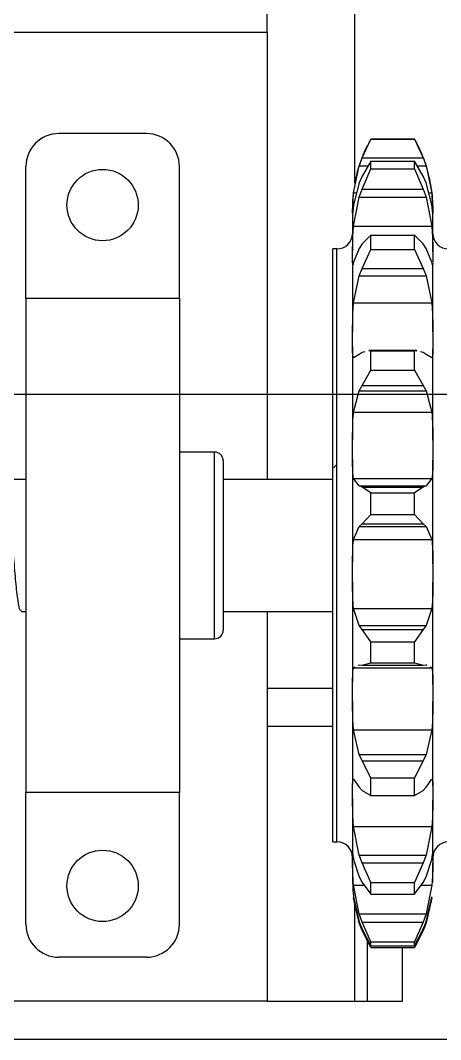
# Model space of a CAD drawing. Header units: millimetres. Extents: x -2889 to 8174, y 2447 to 8478.
# Drawn here: x 1626.42 to 1630.26, y 3376.07 to 3385.35 of the extents above; entities that cross this region are included whole.
import ezdxf

# ---------------------------------------------------------------- set-up
doc = ezdxf.new("R2010")
doc.units = ezdxf.units.MM

msp = doc.modelspace()

# ---------------------------------------------------------------- linework, layer by layer
at = {"color": 7, "linetype": 'Continuous', "lineweight": 25}
for p, q in [((1628.6739, 3385.2412), (1628.6739, 3390.0155)), ((1629.4739, 3383.8647), (1629.4739, 3387.1418)), ((1606.6739, 3385.2412), (1628.6739, 3385.2412)), ((1628.6739, 3385.2412), (1628.6739, 3381.1655)), ((1627.5739, 3384.3155), (1626.7739, 3384.3155)), ((1629.5398, 3384.0965), (1629.6189, 3384.265)), ((1630.0187, 3384.2655), (1629.6189, 3384.2655)), ((1629.6189, 3384.265), (1629.6189, 3384.2655)), ((1629.6189, 3384.265), (1630.0187, 3384.265)), ((1630.0187, 3384.265), (1630.0187, 3384.2655)), ((1630.0187, 3384.265), (1630.0977, 3384.0965)), ((1629.5143, 3384.0238), (1629.5398, 3384.0965)), ((1629.5398, 3384.0965), (1630.0977, 3384.0965)), ((1629.6189, 3384.0637), (1629.5398, 3383.9296)), ((1629.6189, 3383.9942), (1629.6189, 3384.0637)), ((1629.6189, 3384.0637), (1630.0187, 3384.0637)), ((1630.0187, 3383.9942), (1630.0187, 3384.0637)), ((1630.0977, 3383.9296), (1630.0187, 3384.0637)), ((1630.0977, 3384.0965), (1630.1232, 3384.0238)), ((1626.4739, 3382.8155), (1626.4739, 3384.0155)), ((1627.8739, 3382.8155), (1627.8739, 3384.0155)), ((1629.4622, 3383.7765), (1629.5143, 3384.0238)), ((1629.5398, 3383.8113), (1629.6189, 3383.9942)), ((1629.6189, 3383.9942), (1630.0187, 3383.9942)), ((1630.0187, 3383.9942), (1630.0977, 3383.8113)), ((1630.1232, 3384.0238), (1630.1754, 3383.7765)), ((1629.5143, 3383.8673), (1629.4622, 3383.6675)), ((1629.5398, 3383.9296), (1629.5143, 3383.8673)), ((1630.1232, 3383.8673), (1630.0977, 3383.9296)), ((1630.1754, 3383.6675), (1630.1232, 3383.8673)), ((1629.5143, 3383.737), (1629.5398, 3383.8113)), ((1629.5398, 3383.8113), (1630.0977, 3383.8113)), ((1630.0977, 3383.8113), (1630.1232, 3383.737)), ((1629.4622, 3383.4717), (1629.5143, 3383.737)), ((1629.5143, 3383.737), (1630.1232, 3383.737)), ((1630.1232, 3383.737), (1630.1754, 3383.4717)), ((1629.4537, 3383.6392), (1629.4537, 3383.6085)), ((1629.4537, 3383.6085), (1629.4537, 3383.5952)), ((1630.1839, 3383.6094), (1630.1839, 3383.6392)), ((1630.1839, 3383.5984), (1630.1839, 3383.6094)), ((1629.4537, 3383.5722), (1629.4537, 3383.2486)), ((1630.1839, 3383.2386), (1630.1839, 3383.5787)), ((1629.4622, 3383.4717), (1630.1754, 3383.4717)), ((1629.5398, 3383.312), (1629.5143, 3383.269)), ((1629.6189, 3383.3921), (1629.5398, 3383.312)), ((1629.6189, 3383.2603), (1629.6189, 3383.3921)), ((1629.6189, 3383.3921), (1630.0187, 3383.3921)), ((1630.0187, 3383.2603), (1630.0187, 3383.3921)), ((1630.0977, 3383.312), (1630.0187, 3383.3921)), ((1630.1232, 3383.269), (1630.0977, 3383.312)), ((1629.3098, 3383.2655), (1629.2739, 3383.2655)), ((1629.2739, 3381.0909), (1629.2739, 3383.2655)), ((1629.4538, 3383.1476), (1629.4538, 3383.2202)), ((1629.5143, 3383.269), (1629.4622, 3383.1457)), ((1629.5398, 3383.0877), (1629.6189, 3383.2603)), ((1629.6189, 3383.2603), (1630.0187, 3383.2603)), ((1630.0187, 3383.2603), (1630.0977, 3383.0877)), ((1630.1754, 3383.1457), (1630.1232, 3383.269)), ((1630.1838, 3383.2202), (1630.1838, 3383.1476)), ((1629.4537, 3383.1528), (1629.4537, 3382.5114)), ((1629.4537, 3383.1397), (1629.4538, 3383.1476)), ((1630.1839, 3382.51), (1630.1839, 3383.1378)), ((1629.5143, 3383.0218), (1629.5398, 3383.0877)), ((1629.5398, 3383.0877), (1630.0977, 3383.0877)), ((1630.0977, 3383.0877), (1630.1232, 3383.0218)), ((1629.4622, 3382.7744), (1629.5143, 3383.0218)), ((1629.5143, 3383.0218), (1630.1232, 3383.0218)), ((1630.1232, 3383.0218), (1630.1754, 3382.7744)), ((1627.8739, 3382.8155), (1626.4739, 3382.8155)), ((1626.4739, 3382.8155), (1626.4739, 3378.3155)), ((1627.8739, 3382.8155), (1627.8739, 3378.3155)), ((1629.4622, 3382.7744), (1630.1754, 3382.7744)), ((1629.4538, 3382.3802), (1629.4538, 3382.4914)), ((1630.1838, 3382.4914), (1630.1838, 3382.3802)), ((1629.4537, 3382.3778), (1629.4537, 3381.5238)), ((1629.5143, 3382.3055), (1629.4622, 3382.2754)), ((1629.5398, 3382.3235), (1629.5143, 3382.3055)), ((1629.5657, 3382.3285), (1629.5398, 3382.3235)), ((1630.0375, 3382.3403), (1629.6001, 3382.3403)), ((1629.6189, 3382.3387), (1629.6001, 3382.3351)), ((1629.6189, 3382.1624), (1629.6189, 3382.3387)), ((1629.6189, 3382.3387), (1630.0187, 3382.3387)), ((1630.0187, 3382.1624), (1630.0187, 3382.3387)), ((1630.0375, 3382.3351), (1630.0187, 3382.3387)), ((1630.0977, 3382.3235), (1630.0718, 3382.3285)), ((1630.1232, 3382.3055), (1630.0977, 3382.3235)), ((1630.1754, 3382.2754), (1630.1232, 3382.3055)), ((1630.1839, 3381.5253), (1630.1839, 3382.3565)), ((1629.5398, 3382.0234), (1629.6189, 3382.1624)), ((1629.6189, 3382.1624), (1630.0187, 3382.1624)), ((1630.0187, 3382.1624), (1630.0977, 3382.0234)), ((1629.5143, 3381.9749), (1629.5398, 3382.0234)), ((1629.5398, 3382.0234), (1630.0977, 3382.0234)), ((1630.0977, 3382.0234), (1630.1232, 3381.9749)), ((1629.4622, 3381.7787), (1629.5143, 3381.9749)), ((1629.5143, 3381.9749), (1630.1232, 3381.9749)), ((1630.1232, 3381.9749), (1630.1754, 3381.7787)), ((1629.4622, 3381.7787), (1630.1754, 3381.7787)), ((1629.4538, 3381.3677), (1629.4538, 3381.5024)), ((1630.1838, 3381.5024), (1630.1838, 3381.3677)), ((1628.1939, 3381.4155), (1627.8739, 3381.4155)), ((1628.2739, 3381.3355), (1628.2739, 3380.6017)), ((1629.3023, 3381.2965), (1629.2781, 3381.273)), ((1629.4537, 3381.3499), (1629.4537, 3380.4148)), ((1630.1839, 3380.3968), (1630.1839, 3381.3433)), ((1629.5143, 3381.1071), (1629.4622, 3381.1742)), ((1629.4622, 3381.1742), (1630.1754, 3381.1742)), ((1630.1754, 3381.1742), (1630.1232, 3381.1071)), ((1626.4739, 3381.1655), (1626.28, 3381.1655)), ((1629.2739, 3381.1655), (1628.2739, 3381.1655)), ((1629.2739, 3377.8655), (1629.2739, 3381.0909)), ((1629.5398, 3381.0975), (1629.5143, 3381.1071)), ((1629.5143, 3381.1071), (1630.1232, 3381.1071)), ((1629.6189, 3381.0458), (1629.5398, 3381.0975)), ((1629.5398, 3381.0975), (1630.0977, 3381.0975)), ((1630.0977, 3381.0975), (1630.0187, 3381.0458)), ((1630.1232, 3381.1071), (1630.0977, 3381.0975)), ((1629.6189, 3380.8489), (1629.6189, 3381.0458)), ((1629.6189, 3381.0458), (1630.0187, 3381.0458)), ((1630.0187, 3380.8489), (1630.0187, 3381.0458)), ((1629.5398, 3380.7622), (1629.6189, 3380.8489)), ((1629.6189, 3380.8489), (1630.0187, 3380.8489)), ((1630.0187, 3380.8489), (1630.0977, 3380.7622)), ((1629.4622, 3380.6192), (1629.5143, 3380.7377)), ((1629.5143, 3380.7377), (1629.5398, 3380.7622)), ((1629.5143, 3380.7377), (1630.1232, 3380.7377)), ((1629.5398, 3380.7622), (1630.0977, 3380.7622)), ((1630.0977, 3380.7622), (1630.1232, 3380.7377)), ((1630.1232, 3380.7377), (1630.1754, 3380.6192)), ((1629.4622, 3380.6192), (1630.1754, 3380.6192)), ((1628.2739, 3380.6017), (1628.2739, 3379.7955)), ((1629.4538, 3380.2468), (1629.4538, 3380.3869)), ((1630.1838, 3380.3869), (1630.1838, 3380.2468)), ((1629.4537, 3380.235), (1629.4537, 3379.3237)), ((1630.1839, 3379.3016), (1630.1839, 3380.2311)), ((1626.43, 3379.9655), (1626.4739, 3379.9655)), ((1628.2739, 3379.9655), (1629.2739, 3379.9655)), ((1628.6739, 3379.9655), (1628.6739, 3376.4155)), ((1629.5143, 3379.8355), (1629.4622, 3379.9908)), ((1629.4622, 3379.9908), (1630.1754, 3379.9908)), ((1630.1754, 3379.9908), (1630.1232, 3379.8355)), ((1629.5398, 3379.7998), (1629.5143, 3379.8355)), ((1629.5143, 3379.8355), (1630.1232, 3379.8355)), ((1629.6189, 3379.6881), (1629.5398, 3379.7998)), ((1629.5398, 3379.7998), (1630.0977, 3379.7998)), ((1630.0977, 3379.7998), (1630.0187, 3379.6881)), ((1630.1232, 3379.8355), (1630.0977, 3379.7998)), ((1627.8739, 3379.7155), (1628.1939, 3379.7155)), ((1629.6189, 3379.4971), (1629.6189, 3379.6881)), ((1629.6189, 3379.6881), (1630.0187, 3379.6881)), ((1630.0187, 3379.4971), (1630.0187, 3379.6881)), ((1629.4622, 3379.4525), (1629.4756, 3379.4588)), ((1629.4622, 3379.4525), (1630.1754, 3379.4525)), ((1629.5072, 3379.4738), (1629.5143, 3379.4772)), ((1629.5143, 3379.4772), (1629.5398, 3379.4745)), ((1629.5398, 3379.4745), (1629.6189, 3379.4971)), ((1629.5398, 3379.4742), (1630.0977, 3379.4742)), ((1629.6189, 3379.4971), (1630.0187, 3379.4971)), ((1630.0187, 3379.4971), (1630.0977, 3379.4745)), ((1630.0977, 3379.4745), (1630.1232, 3379.4772)), ((1630.1232, 3379.4772), (1630.1303, 3379.4738)), ((1630.162, 3379.4588), (1630.1754, 3379.4525)), ((1628.6739, 3379.2655), (1629.2739, 3379.2655)), ((1629.4538, 3379.169), (1629.4538, 3379.2955)), ((1630.1838, 3379.2955), (1630.1838, 3379.169)), ((1629.4537, 3379.1515), (1629.4537, 3378.3876)), ((1630.1839, 3378.3744), (1630.1839, 3379.1442)), ((1629.2739, 3378.9155), (1628.6739, 3378.9155)), ((1629.4622, 3378.885), (1630.1754, 3378.885)), ((1629.5143, 3378.6625), (1629.4622, 3378.885)), ((1630.1754, 3378.885), (1630.1232, 3378.6625)), ((1629.5398, 3378.6054), (1629.5143, 3378.6625)), ((1629.5143, 3378.6625), (1630.1232, 3378.6625)), ((1629.6189, 3378.4489), (1629.5398, 3378.6054)), ((1629.5398, 3378.6054), (1630.0977, 3378.6054)), ((1630.0977, 3378.6054), (1630.0187, 3378.4489)), ((1630.1232, 3378.6625), (1630.0977, 3378.6054)), ((1629.4538, 3378.3757), (1629.4539, 3378.4212)), ((1629.4622, 3378.436), (1629.5143, 3378.3636)), ((1629.6189, 3378.4489), (1630.0187, 3378.4489)), ((1629.6189, 3378.2896), (1629.6189, 3378.4489)), ((1630.0187, 3378.2896), (1630.0187, 3378.4489)), ((1630.1232, 3378.3636), (1630.1754, 3378.436)), ((1630.1754, 3378.436), (1630.1787, 3378.435)), ((1627.8739, 3378.3155), (1626.4739, 3378.3155)), ((1626.4739, 3377.1155), (1626.4739, 3378.3155)), ((1627.8739, 3377.1155), (1627.8739, 3378.3155)), ((1629.4538, 3378.2798), (1629.4538, 3378.3757)), ((1629.5143, 3378.3636), (1629.5398, 3378.3341)), ((1629.5398, 3378.3341), (1629.6189, 3378.2896)), ((1630.0187, 3378.2896), (1630.0977, 3378.3341)), ((1630.0977, 3378.3341), (1630.1232, 3378.3636)), ((1630.1838, 3378.3757), (1630.1838, 3378.2798)), ((1629.4537, 3378.2609), (1629.4537, 3377.7425)), ((1629.6189, 3378.2896), (1630.0187, 3378.2896)), ((1630.1839, 3377.7427), (1630.1839, 3378.2466)), ((1629.4622, 3378.0062), (1630.1754, 3378.0062)), ((1629.5143, 3377.7465), (1629.4622, 3378.0062)), ((1630.1754, 3378.0062), (1630.1232, 3377.7465)), ((1629.2739, 3377.8655), (1629.3098, 3377.8655)), ((1629.4538, 3377.6993), (1629.4538, 3377.7515)), ((1629.5398, 3377.6757), (1629.5143, 3377.7465)), ((1629.5143, 3377.7465), (1630.1232, 3377.7465)), ((1630.1232, 3377.7465), (1630.0977, 3377.6757)), ((1630.1838, 3377.7557), (1630.1838, 3377.7515)), ((1630.1838, 3377.7515), (1630.1838, 3377.6993)), ((1629.4537, 3377.7263), (1629.4537, 3377.7168)), ((1629.4537, 3377.6803), (1629.4537, 3377.4943)), ((1629.4622, 3377.7072), (1629.5143, 3377.5475)), ((1629.6189, 3377.4955), (1629.5398, 3377.6757)), ((1629.5398, 3377.6757), (1630.0977, 3377.6757)), ((1630.0977, 3377.6757), (1630.0187, 3377.4955)), ((1630.1232, 3377.5475), (1630.1754, 3377.7072)), ((1630.1839, 3377.7155), (1630.1839, 3377.7263)), ((1630.1839, 3377.4941), (1630.1839, 3377.6764)), ((1629.5143, 3377.2112), (1629.4622, 3377.473)), ((1629.5143, 3377.5475), (1629.5398, 3377.4951)), ((1629.5398, 3377.4951), (1629.6189, 3377.3894)), ((1629.6189, 3377.3894), (1629.6189, 3377.4955)), ((1629.6189, 3377.4955), (1630.0187, 3377.4955)), ((1630.0187, 3377.3894), (1630.0187, 3377.4955)), ((1630.0187, 3377.3894), (1630.0977, 3377.4951)), ((1630.0977, 3377.4951), (1630.1232, 3377.5475)), ((1630.1754, 3377.473), (1630.1232, 3377.2112)), ((1629.4622, 3377.3644), (1629.5143, 3377.1389)), ((1629.6189, 3377.3894), (1630.0187, 3377.3894)), ((1630.1232, 3377.1389), (1630.1754, 3377.3644)), ((1629.5143, 3377.1289), (1629.4622, 3377.3574)), ((1629.4739, 3376.4155), (1629.4739, 3377.3062)), ((1630.1754, 3377.3574), (1630.1232, 3377.1289)), ((1629.5398, 3377.1363), (1629.5143, 3377.2112)), ((1629.5143, 3377.2112), (1630.1232, 3377.2112)), ((1630.1232, 3377.2112), (1630.0977, 3377.1363)), ((1629.5143, 3377.1389), (1629.5398, 3377.0708)), ((1629.5398, 3377.0601), (1629.5143, 3377.1289)), ((1629.6189, 3376.9568), (1629.5398, 3377.1363)), ((1629.5398, 3377.1363), (1630.0977, 3377.1363)), ((1630.0977, 3377.1363), (1630.0187, 3376.9568)), ((1630.0977, 3377.0708), (1630.1232, 3377.1389)), ((1630.1232, 3377.1289), (1630.0977, 3377.0601)), ((1629.5398, 3377.0708), (1629.6189, 3376.9182)), ((1629.6189, 3376.9054), (1629.5398, 3377.0601)), ((1630.0187, 3376.9182), (1630.0977, 3377.0708)), ((1630.0977, 3377.0601), (1630.0187, 3376.9054)), ((1629.5885, 3376.4155), (1629.5885, 3376.9648)), ((1629.6189, 3376.9182), (1629.6189, 3376.9568)), ((1629.6189, 3376.9568), (1630.0187, 3376.9568)), ((1629.6189, 3376.9182), (1630.0187, 3376.9182)), ((1629.6189, 3376.9054), (1630.0187, 3376.9054)), ((1629.9088, 3376.4155), (1629.9088, 3376.9054)), ((1630.0187, 3376.9182), (1630.0187, 3376.9568)), ((1627.5739, 3376.8155), (1626.7739, 3376.8155)), ((1628.6739, 3376.4155), (1625.6739, 3376.4155)), ((1628.6739, 3376.4155), (1629.9088, 3376.4155)), ((1643.0602, 3376.0655), (1620.2276, 3376.0655))]:
    msp.add_line(p, q, dxfattribs=at)
at = {"color": 8, "linetype": 'Continuous', "lineweight": 25}
for p, q in [((1629.5143, 3384.0238), (1629.5954, 3384.0238)), ((1630.0422, 3384.0238), (1630.1232, 3384.0238)), ((1629.4622, 3383.7765), (1629.4906, 3383.7765)), ((1630.1469, 3383.7765), (1630.1754, 3383.7765)), ((1629.3098, 3381.0909), (1629.3098, 3383.2655)), ((1628.1939, 3380.6055), (1628.1939, 3381.4155)), ((1629.3098, 3377.8655), (1629.3098, 3381.0909)), ((1628.1939, 3379.7155), (1628.1939, 3380.6055)), ((1629.4622, 3377.473), (1629.5564, 3377.473)), ((1630.0812, 3377.473), (1630.1754, 3377.473))]:
    msp.add_line(p, q, dxfattribs=at)
msp.add_line((1658.7677, 3381.94), (1608.8239, 3381.94))
at = {"color": 7, "linetype": 'Continuous', "lineweight": 25, "flags": 128}
msp.add_lwpolyline([(1629.4627, 3383.7902), (1629.4563, 3383.721), (1629.4537, 3383.6392)], dxfattribs=at)
at = {"color": 7, "linetype": 'Continuous', "lineweight": 25}
for centre in [(1627.1739, 3383.6655), (1627.1739, 3377.4655)]:
    msp.add_circle(centre, 0.325, dxfattribs=at)
for centre, radius, start, end in [((1626.7739, 3384.0155), 0.3, 90, 180), ((1627.5739, 3384.0155), 0.3, 0, 90), ((1628.9139, 3383.6392), 1.27, 19.46196, 29.54832), ((1630.7237, 3383.6392), 1.27, 153.38165, 169.77232), ((1628.9139, 3383.6392), 1.27, 0, 18.65058), ((1629.3098, 3383.4094), 0.1439, 270, 358.1372), ((1630.3277, 3383.4094), 0.1439, 181.8628, 270), ((1628.1939, 3381.3355), 0.08, 0, 90), ((1628.1939, 3379.7955), 0.08, 270, 0), ((1629.3098, 3377.7216), 0.1439, 0, 90), ((1630.3277, 3377.7216), 0.1439, 90, 180), ((1626.7739, 3377.1155), 0.3, 180, 270), ((1627.5739, 3377.1155), 0.3, 270, 0)]:
    msp.add_arc(centre, radius, start, end, dxfattribs=at)
for points, knots in [([(1629.4538, 3383.5906), (1629.4537, 3383.6053), (1629.4535, 3383.6388), (1629.4555, 3383.7099), (1629.4607, 3383.7625), (1629.4622, 3383.7765)], [0, 0, 0, 0, 0.365749, 0.831181, 1, 1, 1, 1]), ([(1630.1754, 3383.7765), (1630.1785, 3383.7395), (1630.1846, 3383.6654), (1630.1839, 3383.6122), (1630.1838, 3383.5934), (1630.1838, 3383.5906)], [0, 0, 0, 0, 0.4594409, 0.9186762, 1, 1, 1, 1]), ([(1629.4622, 3383.6675), (1629.4591, 3383.6403), (1629.4533, 3383.5895), (1629.4536, 3383.5767), (1629.4538, 3383.5708)], [0, 0, 0, 0, 0.533988, 1, 1, 1, 1]), ([(1630.1838, 3383.5663), (1630.1839, 3383.5691), (1630.1841, 3383.5756), (1630.1821, 3383.6184), (1630.1768, 3383.6572), (1630.1754, 3383.6675)], [0, 0, 0, 0, 0.365757, 0.831189, 1, 1, 1, 1]), ([(1629.4538, 3383.2202), (1629.4537, 3383.2457), (1629.4535, 3383.3035), (1629.4555, 3383.3953), (1629.4607, 3383.4556), (1629.4622, 3383.4717)], [0, 0, 0, 0, 0.365759, 0.831192, 1, 1, 1, 1]), ([(1630.1754, 3383.4717), (1630.1785, 3383.4281), (1630.1846, 3383.3409), (1630.1839, 3383.2607), (1630.1838, 3383.2255), (1630.1838, 3383.2202)], [0, 0, 0, 0, 0.459444, 0.918679, 1, 1, 1, 1]), ([(1629.4622, 3383.1457), (1629.4586, 3383.1305), (1629.4549, 3383.1142), (1629.4546, 3383.1215), (1629.4546, 3383.122)], [0, 0, 0, 0, 0.935978, 1, 1, 1, 1]), ([(1630.1838, 3383.1378), (1630.1838, 3383.1319), (1630.1839, 3383.1137), (1630.1821, 3383.1218), (1630.1768, 3383.1407), (1630.1754, 3383.1457)], [0, 0, 0, 0, 0.258829, 0.802732, 1, 1, 1, 1]), ([(1629.4538, 3382.4914), (1629.4537, 3382.5241), (1629.4535, 3382.5984), (1629.4555, 3382.6985), (1629.4607, 3382.7584), (1629.4622, 3382.7744)], [0, 0, 0, 0, 0.365758, 0.831191, 1, 1, 1, 1]), ([(1630.1754, 3382.7744), (1630.1785, 3382.7301), (1630.1846, 3382.6416), (1630.1839, 3382.5452), (1630.1838, 3382.4984), (1630.1838, 3382.4914)], [0, 0, 0, 0, 0.459437, 0.918672, 1, 1, 1, 1]), ([(1629.4622, 3382.2754), (1629.4591, 3382.2804), (1629.4529, 3382.2903), (1629.4536, 3382.3406), (1629.4537, 3382.375), (1629.4538, 3382.3802)], [0, 0, 0, 0, 0.4594427, 0.918678, 1, 1, 1, 1]), ([(1630.1838, 3382.3802), (1630.1839, 3382.3584), (1630.1841, 3382.3089), (1630.1821, 3382.2795), (1630.1768, 3382.2763), (1630.1754, 3382.2754)], [0, 0, 0, 0, 0.365753, 0.831185, 1, 1, 1, 1]), ([(1629.4538, 3381.5024), (1629.4537, 3381.538), (1629.4535, 3381.6188), (1629.4555, 3381.7136), (1629.4607, 3381.765), (1629.4622, 3381.7787)], [0, 0, 0, 0, 0.365746, 0.831179, 1, 1, 1, 1]), ([(1630.1754, 3381.7787), (1630.1785, 3381.7398), (1630.1846, 3381.6619), (1630.1839, 3381.5623), (1630.1838, 3381.5102), (1630.1838, 3381.5024)], [0, 0, 0, 0, 0.459413, 0.918648, 1, 1, 1, 1]), ([(1629.4622, 3381.1742), (1629.4591, 3381.1949), (1629.4529, 3381.2363), (1629.4536, 3381.3144), (1629.4537, 3381.3607), (1629.4538, 3381.3677)], [0, 0, 0, 0, 0.459431, 0.918666, 1, 1, 1, 1]), ([(1630.1838, 3381.3677), (1630.1839, 3381.3372), (1630.1841, 3381.2679), (1630.1821, 3381.206), (1630.1768, 3381.1809), (1630.1754, 3381.1742)], [0, 0, 0, 0, 0.365728, 0.831161, 1, 1, 1, 1]), ([(1626.43, 3379.9769), (1626.4269, 3379.9747), (1626.4177, 3379.9682), (1626.4027, 3380.0565), (1626.3822, 3380.2221), (1626.3653, 3380.4454), (1626.3457, 3380.6853), (1626.3262, 3380.9072), (1626.3093, 3381.077), (1626.2888, 3381.1706), (1626.2707, 3381.1644), (1626.2584, 3381.117), (1626.2514, 3381.0573), (1626.251, 3381.0531)], [0, 0, 0, 0, 0.052131, 0.155898, 0.262412, 0.364681, 0.470264, 0.575846, 0.678115, 0.784629, 0.888397, 0.992165, 1, 1, 1, 1]), ([(1629.4538, 3380.3869), (1629.4537, 3380.4205), (1629.4535, 3380.4968), (1629.4555, 3380.5736), (1629.4607, 3380.6096), (1629.4622, 3380.6192)], [0, 0, 0, 0, 0.365743, 0.831176, 1, 1, 1, 1]), ([(1630.1754, 3380.6192), (1630.1785, 3380.5908), (1630.1846, 3380.5341), (1630.1839, 3380.4448), (1630.1838, 3380.3945), (1630.1838, 3380.3869)], [0, 0, 0, 0, 0.459438, 0.918674, 1, 1, 1, 1]), ([(1629.4622, 3379.9908), (1629.4591, 3380.0244), (1629.4529, 3380.0916), (1629.4536, 3380.1871), (1629.4537, 3380.239), (1629.4538, 3380.2468)], [0, 0, 0, 0, 0.459428, 0.918663, 1, 1, 1, 1]), ([(1630.1838, 3380.2468), (1630.1839, 3380.2118), (1630.1841, 3380.1321), (1630.1821, 3380.046), (1630.1768, 3380.0024), (1630.1754, 3379.9908)], [0, 0, 0, 0, 0.365754, 0.831187, 1, 1, 1, 1]), ([(1629.4538, 3379.2955), (1629.4537, 3379.3226), (1629.4535, 3379.3842), (1629.4555, 3379.4326), (1629.4607, 3379.4483), (1629.4622, 3379.4525)], [0, 0, 0, 0, 0.365758, 0.83119, 1, 1, 1, 1]), ([(1630.1754, 3379.4525), (1630.1785, 3379.4385), (1630.1846, 3379.4105), (1630.1839, 3379.3436), (1630.1838, 3379.3018), (1630.1838, 3379.2955)], [0, 0, 0, 0, 0.459444, 0.91868, 1, 1, 1, 1]), ([(1629.4622, 3378.885), (1629.4591, 3378.927), (1629.4529, 3379.011), (1629.4536, 3379.1109), (1629.4537, 3379.1614), (1629.4538, 3379.169)], [0, 0, 0, 0, 0.459442, 0.918677, 1, 1, 1, 1]), ([(1630.1838, 3379.169), (1630.1839, 3379.1342), (1630.1841, 3379.0549), (1630.1821, 3378.9561), (1630.1768, 3378.9), (1630.1754, 3378.885)], [0, 0, 0, 0, 0.36576, 0.8311927, 1, 1, 1, 1]), ([(1629.4579, 3378.4388), (1629.458, 3378.4394), (1629.4585, 3378.4426), (1629.4605, 3378.439), (1629.4622, 3378.436)], [0, 0, 0, 0, 0.178022, 1, 1, 1, 1]), ([(1630.1829, 3378.4337), (1630.1834, 3378.4217), (1630.184, 3378.4077), (1630.1838, 3378.3798), (1630.1838, 3378.3757)], [0, 0, 0, 0, 0.849555, 1, 1, 1, 1]), ([(1629.4622, 3378.0062), (1629.4591, 3378.0509), (1629.4529, 3378.1403), (1629.4536, 3378.2311), (1629.4537, 3378.2735), (1629.4538, 3378.2798)], [0, 0, 0, 0, 0.4594437, 0.9186791, 1, 1, 1, 1]), ([(1630.1838, 3378.2798), (1630.1839, 3378.2498), (1630.1841, 3378.1816), (1630.1821, 3378.0836), (1630.1768, 3378.0224), (1630.1754, 3378.0062)], [0, 0, 0, 0, 0.365756, 0.831188, 1, 1, 1, 1]), ([(1629.4538, 3377.7576), (1629.4538, 3377.7583), (1629.4538, 3377.7632), (1629.4555, 3377.7425), (1629.4608, 3377.7146), (1629.4622, 3377.7072)], [0, 0, 0, 0, 0.114003, 0.764176, 1, 1, 1, 1]), ([(1630.1754, 3377.7072), (1630.1786, 3377.7271), (1630.1836, 3377.7582), (1630.1835, 3377.7555), (1630.1834, 3377.7545)], [0, 0, 0, 0, 0.641613, 1, 1, 1, 1]), ([(1629.4622, 3377.473), (1629.4591, 3377.5144), (1629.4529, 3377.5972), (1629.4536, 3377.6666), (1629.4537, 3377.6951), (1629.4538, 3377.6993)], [0, 0, 0, 0, 0.459435, 0.91867, 1, 1, 1, 1]), ([(1630.1838, 3377.6993), (1630.1839, 3377.6782), (1630.1841, 3377.6303), (1630.1821, 3377.5463), (1630.1768, 3377.4884), (1630.1754, 3377.473)], [0, 0, 0, 0, 0.365737, 0.831169, 1, 1, 1, 1]), ([(1629.4538, 3377.5075), (1629.4537, 3377.4989), (1629.4535, 3377.4795), (1629.4555, 3377.4225), (1629.4607, 3377.3766), (1629.4622, 3377.3644)], [0, 0, 0, 0, 0.365737, 0.831169, 1, 1, 1, 1])]:
    msp.add_open_spline(points, degree=3, knots=knots, dxfattribs=at)

doc.saveas('drawing.dxf')
